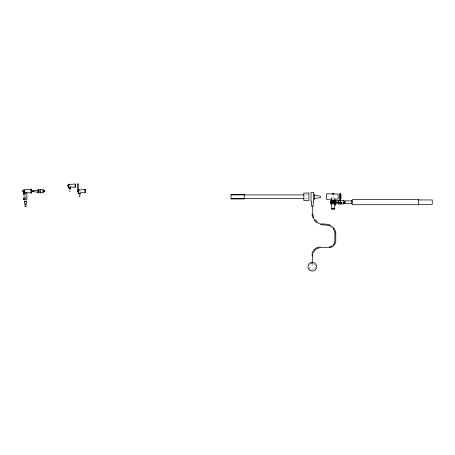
<?xml version="1.0" encoding="UTF-8"?>
<svg xmlns="http://www.w3.org/2000/svg" width="455" height="455" viewBox="0 0 455 455"><rect width="100%" height="100%" fill="white"/><g stroke="black" fill="none" stroke-linecap="round" stroke-linejoin="round"><path stroke-width="0.34" stroke-dasharray="2.27 1.71" d="M79.648 191.589L80.398 191.589M25.036 193.728L26.077 193.728M24.974 194.291L26.191 194.291M305.112 194.916L308.28 194.916M331.45 197.589L334.863 197.589M24.974 197.794L26.248 197.794M25.048 198.363L26.248 198.363M305.112 198.63L308.28 198.63M331.837 199.108L333.93 199.108M342.444 202.179L342.518 203.328M312.767 263.075L312.767 265.106L311.846 265.106L311.846 263.064M25.77 192.573L25.77 193.728M25.747 198.363L25.747 199.33M25.565 196.338L25.565 198.363M25.52 192.573L25.52 193.728M313.944 263.86A3.282 3.282 0 0 1 311.453 269.872M309.986 269.019A3.282 3.282 0 0 1 309.138 265.851M309.463 265.06A3.282 3.282 0 0 1 309.986 264.383M310.663 263.86A3.282 3.282 0 0 1 313.154 263.53"/><path stroke-width="0.68" d="M84.903 190.002L84.897 189.513L84.892 192.846L80.552 192.465M334.863 205.324L334.527 208.561L331.786 208.561L331.45 198.289M26.02 204.005L26.623 201.611L24.371 201.611L24.968 204.005L24.968 206.513L26.02 206.513L26.02 204.005L24.968 204.005M311.999 253.754L312.784 251.541L314.138 249.624M313.188 252.929L314.814 250.25M334.061 243.709L334.857 241.366L334.84 232.602M334.863 244.17L335.773 241.486L335.756 232.482M333.054 245.029L333.6 244.403M334.334 244.966L332.992 246.309M314.997 248.822L316.998 247.6L320.417 246.889M315.582 249.533L317.368 248.447L319.387 247.878M68.921 184.235L69.376 184.292L68.95 184.338M79.147 189.854L78.806 189.9M331.74 246.036L329.392 246.832M332.201 246.837L329.511 247.748M68.938 184.224L69.291 184.23M79.028 189.997L78.999 189.775M69.12 184.281L69.296 184.32M68.182 185.225L67.704 185.299L67.704 185.862L68.182 185.958M77.487 190.855L77.964 190.776M38.027 190.133L33.118 190.708L33.118 191.64L38.027 192.215M78.453 192.897L78.021 192.943L78.453 193.267M78.061 192.977L78.414 192.937M314.644 198.352L320.394 197.783L320.394 196.082L314.644 195.519M84.897 189.513L78.368 190.082L78.368 192.277M69.069 184.252L69.234 184.201M30.934 189.553L23.916 189.729L23.916 192.687M68.455 186.209L68.182 184.997M69.018 187.801L68.984 187.295M69.12 188.154L70.616 188.154L70.616 186.743M69.137 188.33L70.605 188.33M69.154 188.415L70.588 188.415M40.103 189.621L42.838 189.621L42.838 192.732L40.103 192.732M69.41 189.86L70.332 189.86M32.76 190.992L33.118 190.992M69.37 191.18L70.241 191.18M32.76 191.436L33.118 191.436M78.237 191.765L77.964 190.554M78.237 191.993L78.544 191.993M26.828 192.346L24.115 192.346L24.115 199.842L26.873 199.842L26.873 193.028M23.899 193.29L23.159 193.699L23.899 194.109M332.611 193.472L333.868 193.472M332.611 193.58L333.868 193.58M78.903 193.705L80.398 193.705M78.914 193.881L80.381 193.881M78.931 193.972L80.364 193.972M332.668 194.319L333.731 194.319M231.015 194.916L303.843 194.916M79.187 195.411L80.108 195.411M79.153 196.731L80.017 196.731M23.899 198.551L23.159 198.96L23.899 199.37M231.015 198.63L303.843 198.63M331.837 199.108L326.582 199.398L326.582 193.756L338.105 194.046L338.105 199.108L334.624 199.108M418.515 199.944L432.25 199.944L432.25 204.34L418.515 204.34M338.292 200.45L343.781 200.45L343.781 203.908L338.292 203.908M333.515 200.547L333.515 203.783L330.842 203.812L330.842 200.57L339.026 200.547M351.465 200.882L345.026 200.882L345.026 203.408L351.465 203.408M343.781 201.042L345.026 201.042M24.371 201.474L26.623 201.474M332.707 202.054L339.026 202.054M338.292 202.179L341.421 202.179M334.567 202.299L339.055 202.299L339.055 203.812L335.255 203.812M343.781 202.276L345.026 202.276M343.781 203.249L345.026 203.249M331.473 208.276L334.84 208.276M331.473 208.418L334.84 208.418M331.661 209.345L334.652 209.345M320.434 247.349L328.561 247.349A6.814 6.814 0 0 0 329.454 247.287M26.72 192.755L30.934 192.857M311.846 254.908L312.767 254.971M70.15 186.857L75.109 187.295L75.115 184.013L68.586 184.531L68.586 186.721M77.964 191.51L77.487 191.418L77.418 183.939L78.55 183.939L78.55 190.52M321.156 223.82L327.56 224.287L329.96 224.929M320.917 224.713L327.441 225.202L329.608 225.782M330.614 226.277L331.547 226.903M317.192 221.864L315.105 219.776M316.635 222.597L314.371 220.339M333.868 227.927L335.511 231.259M333.134 228.49L334.618 231.498M313.626 217.217L312.864 214.362M312.773 217.57L311.948 214.481M23.916 190.804L24.149 191.839M23.916 190.281L24.087 191.999M312.454 253.844A8.144 8.144 0 0 0 312.306 254.942L312.306 256.063M351.465 200.28L351.465 204.005M341.335 202.179L341.335 203.908M341.113 202.179L341.113 203.908M341.022 194.37L341.022 198.784M340.516 193.83L340.516 199.324M340.408 193.5L340.408 199.654M340.323 200.45L340.323 203.908M340.203 193.756L340.203 199.398M339.663 193.5L339.663 199.654M338.548 202.299L338.548 203.812M338.452 200.547L338.452 202.054M335.813 200.547L335.813 202.054M335.722 203.402L335.722 205.012M335.58 203.732L335.58 204.682M335.358 200.547L335.358 202.054M335.119 203.345L335.119 205.069M335.034 200.547L335.034 202.054M334.897 202.299L334.897 203.812M334.863 198.289L334.863 203.92M334.601 203.595L334.601 204.813M333.305 200.547L333.305 203.783M333.219 200.547L333.219 203.783M332.707 200.547L332.707 203.783M332.423 200.547L332.423 203.783M331.308 200.547L331.308 203.783M330.904 200.57L330.904 203.812M314.644 193.921L314.644 199.631M313.586 201.104L313.586 192.442L311.027 192.442L311.027 201.104M313.211 201.104L313.211 206.138L311.396 206.138L311.396 201.104M312.306 205.956L312.306 212.883A11.779 11.779 0 0 0 312.403 214.424M312.306 254.942L312.306 262.313M85.409 189.468L85.409 192.892M78.977 192.607L78.977 193.597M78.624 192.607L78.624 193.597M78.453 192.727L78.453 193.477M78.237 190.389L78.237 191.982M75.627 183.911L75.627 187.341M69.194 187.056L69.194 188.046M68.841 187.056L68.841 188.046M68.762 184.832L68.762 186.431L68.455 186.442L68.455 184.832M44.988 190.907L44.988 191.441M44.26 190.867L44.232 191.481M44.158 190.867L44.158 191.481M44.112 190.855L44.061 191.492M43.834 190.855L43.834 191.492M43.754 190.821L43.754 191.527M43.617 189.621L43.617 192.732M40.103 189.559L40.103 192.789M40.034 189.36L40.034 192.988M38.345 189.36L38.345 192.988M38.027 189.36L38.027 192.988M32.948 190.81L32.948 191.618M32.76 190.81L32.76 191.618M31.674 189.143L31.674 193.267M30.934 189.143L30.934 193.267M23.899 193.227L23.899 194.211M23.899 198.488L23.899 199.472M321.037 224.264A11.779 11.779 0 0 1 320.053 223.957M319.575 223.769A11.779 11.779 0 0 1 318.193 223.087M317.755 222.819A11.779 11.779 0 0 1 316.913 222.233M314.741 220.055A11.779 11.779 0 0 1 314.149 219.213M313.882 218.775A11.779 11.779 0 0 1 313.199 217.393M329.784 225.356A9.06 9.06 0 0 1 330.848 225.879M331.832 226.539A9.06 9.06 0 0 1 333.504 228.211M335.068 231.379A9.06 9.06 0 0 1 335.295 232.539M334.465 243.943A6.814 6.814 0 0 1 333.964 244.682M332.707 245.939A6.814 6.814 0 0 1 331.968 246.434M314.473 249.937A8.144 8.144 0 0 1 315.287 249.181M23.313 193.597L23.842 193.796L23.313 193.597M23.313 198.858L23.842 199.057L23.313 198.858M23.916 190.139L22.75 190.639L22.75 191.646L24.16 192.146L23.916 190.139M23.643 190.554L23.023 190.821L23.023 191.464L23.643 191.731L23.643 190.554M68.085 185.339L67.801 185.782L68.085 185.339M77.868 190.89L77.583 191.333L77.868 190.89M308.911 193.039L303.843 193.039L303.843 200.507L308.911 200.507L308.911 193.039M244.238 194.586L231.015 194.586L231.015 198.96L244.238 198.96L244.238 194.586M418.515 199.563L352.471 199.563L352.471 204.727L418.515 204.727L418.515 199.563M43.964 191.492L43.964 190.855L43.902 191.492M310.111 270.498A4.385 4.385 0 0 0 316.691 266.698A4.385 4.385 0 0 0 310.111 262.905A4.385 4.385 0 0 0 310.111 270.498"/></g></svg>
